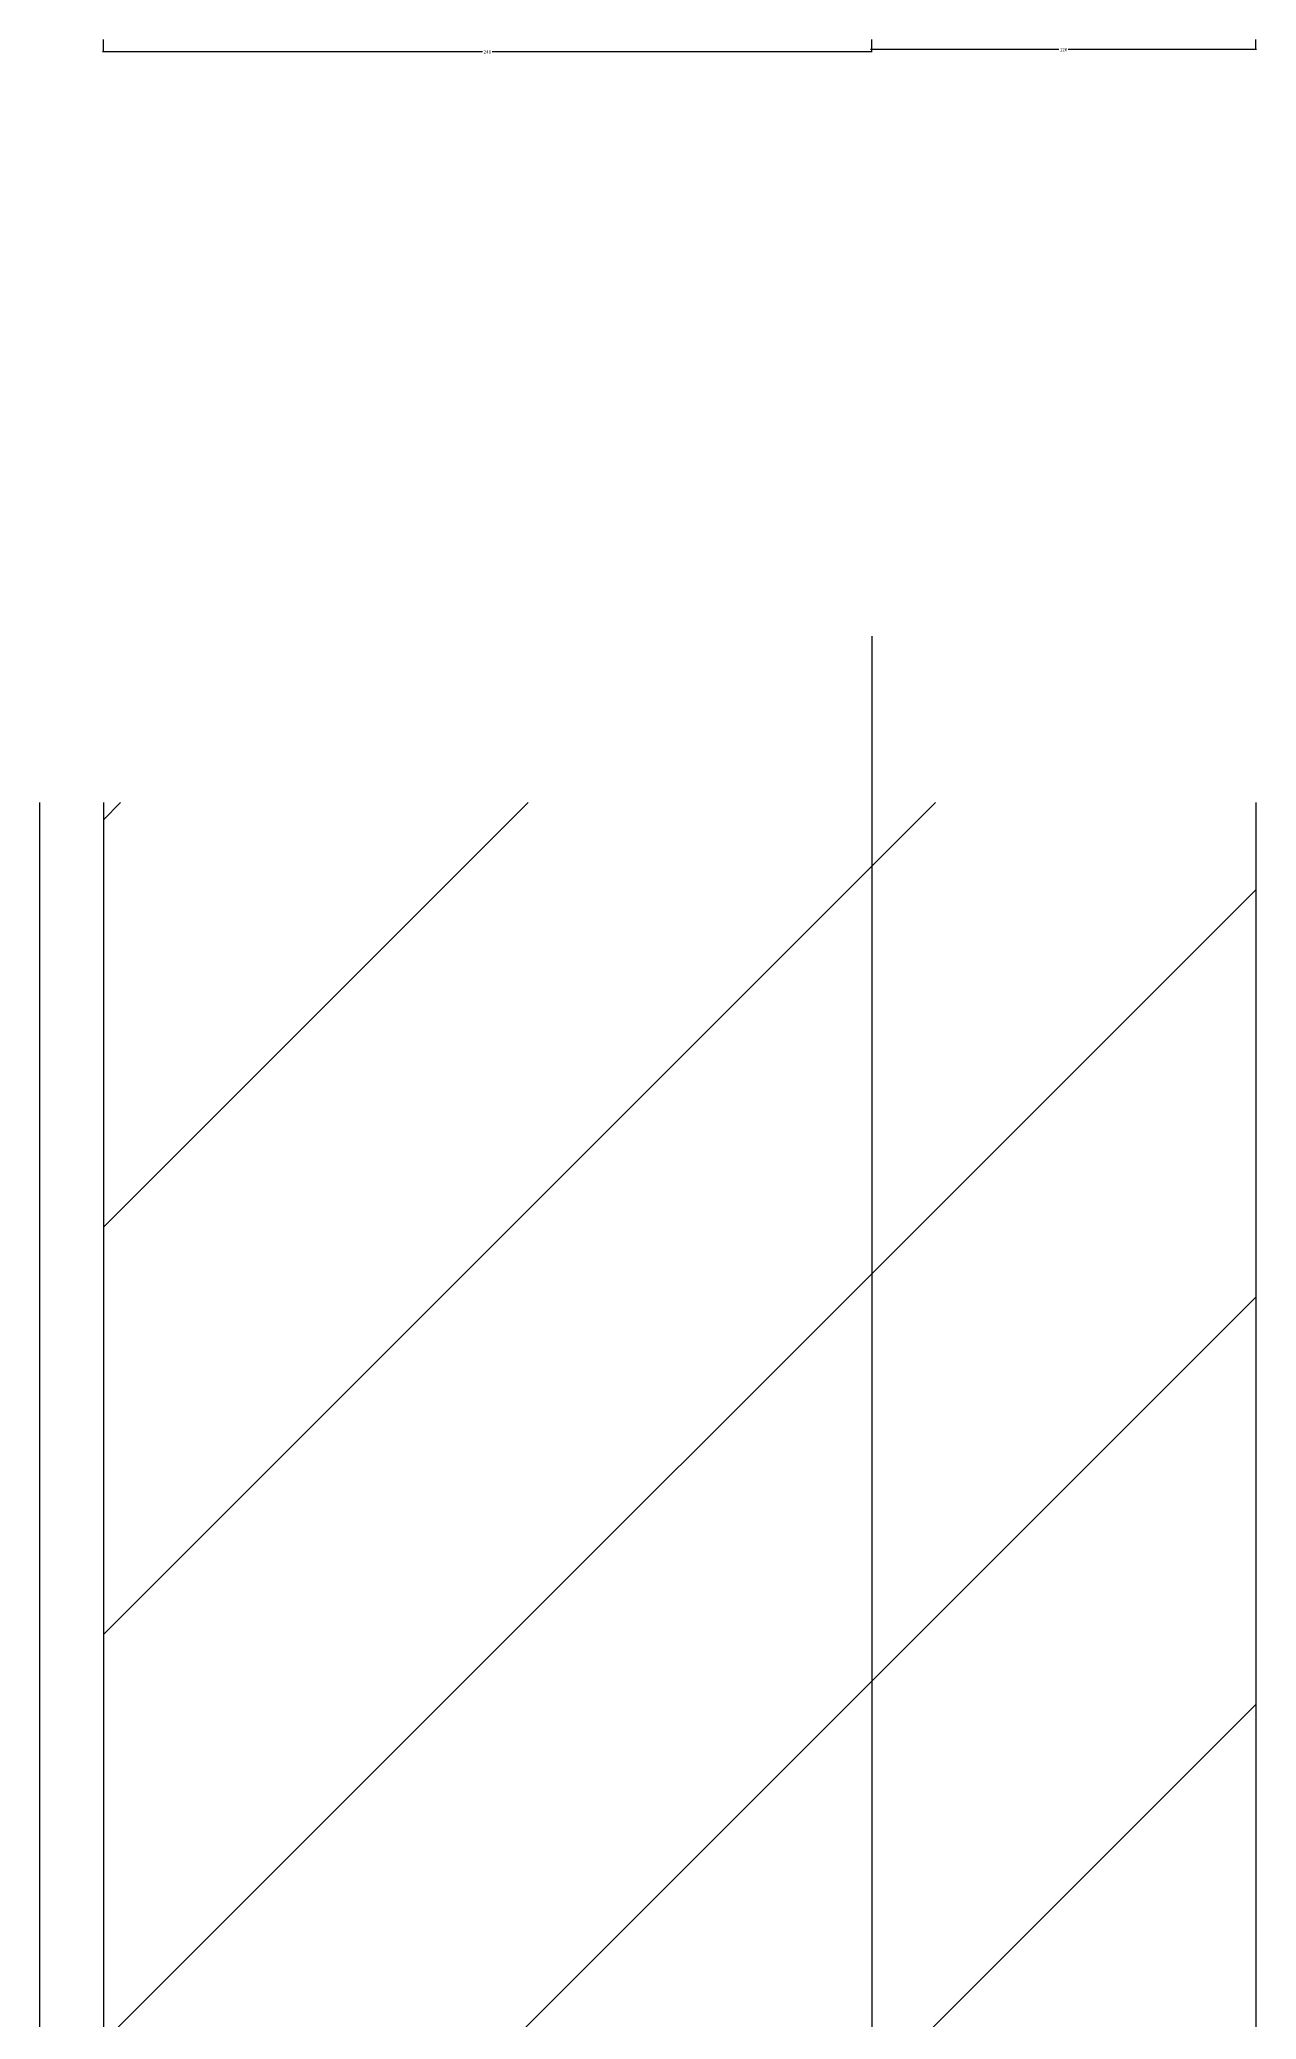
# Model space of a CAD drawing. Header units: metres. Extents: x 6758 to 8857, y -1174 to 2691.
# Drawn here: x 7178 to 7558, y 2073 to 2691 of the extents above; entities that cross this region are included whole.
import ezdxf

# ---------------------------------------------------------------- set-up
doc = ezdxf.new("R2010")
doc.units = ezdxf.units.M
for name, color, linetype in [('ZZ-1', 255, 'Continuous'), ('ZZ-3', 3, 'Continuous'), ('ZZ-5', 6, 'Continuous'), ('ZZ-7', 7, 'Continuous'), ('ZZ-8', 1, 'Continuous')]:
    doc.layers.add(name, color=color, linetype=linetype)
doc.dimstyles.get("Standard").update_dxf_attribs({"dimtxt": 2.5, "dimasz": 2.5, "dimexe": 1.25, "dimexo": 0.625, "dimtad": 1, "dimcen": 2.5, "dimazin": 3, "dimtfac": 1, "dimtmove": 0, "dimatfit": 3})

# ---------------------------------------------------------------- blocks, each defined once
blk = doc.blocks.new('X6')
for p, q in [((8006.7, 4697.44), (8266.58, 4957.32)), ((8006.7, 4824.72), (8139.3, 4957.32)), ((8006.7, 4951.99), (8012.02, 4957.32)), ((8006.7, 4570.16), (8366.7, 4930.16)), ((8006.7, 4442.88), (8366.7, 4802.88)), ((8253.37, 4562.27), (8366.7, 4675.6)), ((8006.7, 4315.6), (8166.7, 4475.6)), ((8006.7, 4188.32), (8180.65, 4362.27)), ((8006.7, 4061.04), (8307.93, 4362.27)), ((8215.21, 4142.27), (8366.7, 4293.76)), ((8342.49, 4142.27), (8366.7, 4166.48)), ((8095.21, 4022.27), (8131.7, 4058.76))]:
    blk.add_line(p, q)
blk = doc.blocks.new('*D11')
for p, q in [((7198.16, 2691.36), (7198.16, 2687.49)), ((7438.16, 2691.36), (7438.16, 2687.49)), ((7316.66, 2687.49), (7197.91, 2687.49)), ((7438.41, 2687.49), (7319.66, 2687.49))]:
    blk.add_line(p, q)
at = {"layer": 'Defpoints'}
for p in [(7198.16, 2691.36), (7438.16, 2691.36), (7438.16, 2687.49)]:
    blk.add_point(p, dxfattribs=at)
at = {"layer": 'ZZ-3', "insert": (7318.16, 2687.49), "char_height": 1, "attachment_point": 5}
blk.add_mtext('240', dxfattribs=at)
blk = doc.blocks.new('*D12')
for p, q in [((7438.16, 2691.36), (7438.16, 2688.22)), ((7558.16, 2691.36), (7558.16, 2688.22)), ((7496.66, 2688.22), (7437.91, 2688.22)), ((7558.41, 2688.22), (7499.66, 2688.22))]:
    blk.add_line(p, q)
at = {"layer": 'Defpoints'}
for p in [(7438.16, 2691.36), (7558.16, 2691.36), (7558.16, 2688.22)]:
    blk.add_point(p, dxfattribs=at)
at = {"layer": 'ZZ-3', "insert": (7498.16, 2688.22), "char_height": 1, "attachment_point": 5}
blk.add_mtext('120', dxfattribs=at)

msp = doc.modelspace()

# ---------------------------------------------------------------- linework, layer by layer
at = {"layer": 'ZZ-1'}
for p, q in [((7198.29, 2452.93), (7198.29, 1517.88)), ((7558.29, 2057.88), (7558.29, 2452.93))]:
    msp.add_line(p, q, dxfattribs=at)
at = {"layer": 'ZZ-5'}
msp.add_line((7178.29, 2452.93), (7178.29, 1537.88), dxfattribs=at)
at = {"layer": 'ZZ-8'}
msp.add_line((7438.29, 2504.99), (7438.29, -1173.65), dxfattribs=at)

# ---------------------------------------------------------------- block references
at = {"layer": 'ZZ-7'}
msp.add_blockref('X6', (-808.41, -2504.39), dxfattribs=at)

# ---------------------------------------------------------------- dimensions: what is measured, and where the dimension line sits
at = {"layer": 'ZZ-3'}
for base, p1, p2, picture, middle in [((7438.16, 2687.49), (7438.16, 2691.36), (7198.16, 2691.36), '*D11', (7318.16, 2687.49)), ((7558.16, 2688.22), (7558.16, 2691.36), (7438.16, 2691.36), '*D12', (7498.16, 2688.22))]:
    dim = msp.add_linear_dim(base=base, p1=p1, p2=p2, dimstyle='Standard', dxfattribs=at)
    dim.commit()
    dim.dimension.update_dxf_attribs({"geometry": picture, "text_midpoint": middle})

doc.saveas('drawing.dxf')
